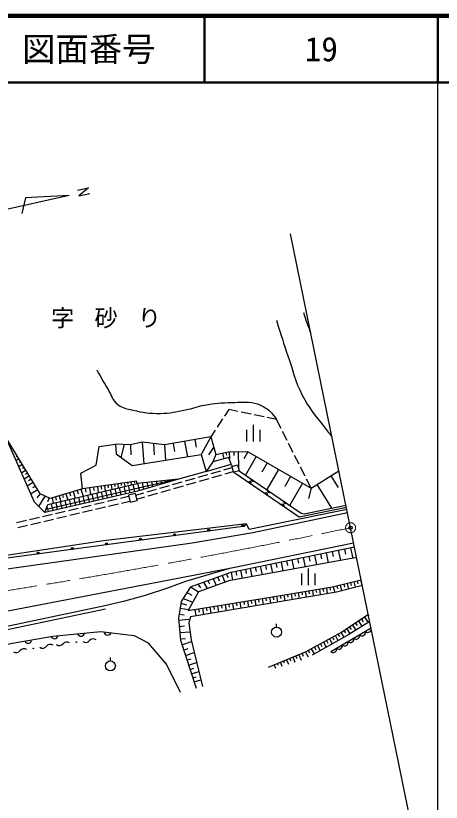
# Model space of a CAD drawing. Units: millimetres at full size, sheet at 1:1000; details may follow other scales. Extents: x 40000 to 680000, y 20000 to 380000.
# Drawn here: x 515647 to 579500, y 262039 to 380000 of the extents above; entities that cross this region are included whole.
import ezdxf
from ezdxf.enums import TextEntityAlignment as Align

# ---------------------------------------------------------------- set-up
doc = ezdxf.new("R2010")
doc.units = ezdxf.units.MM
doc.header["$LTSCALE"] = 1000
doc.header["$PDMODE"] = 32
doc.header["$PDSIZE"] = 500
doc.linetypes.add('CHAIN', pattern=[18.5, 12, -1.5, 3.5, -1.5])
for name, color, linetype, lineweight in [('M-BGD', 7, 'Continuous', 25), ('M-BMK', 2, 'CHAIN', 13), ('M-BMK-OTRS', 5, 'Continuous', 25), ('M-BMK-SRVR', 3, 'Continuous', 25), ('M-STR-STRC', 7, 'Continuous', 25), ('M-TTL', 2, 'Continuous', 140), ('M-TTL-BAND', 7, 'Continuous', 25), ('M-TTL-LINE', 7, 'Continuous', 50)]:
    doc.layers.add(name, color=color, linetype=linetype, lineweight=lineweight)
for name, color, linetype in [('M-BMK-HTXT', 7, 'Continuous'), ('M-OTRS', 6, 'Continuous'), ('M-TTL-TXT', 7, 'Continuous')]:
    doc.layers.add(name, color=color, linetype=linetype)
doc.styles.add('ＭＳ ゴシック', font='')
doc.styles.get('ＭＳ ゴシック').set_extended_font_data('MS Gothic')

msp = doc.modelspace()

# ---------------------------------------------------------------- hatches: boundary and pattern name
at = {"layer": 'M-BGD'}
h = msp.add_hatch(dxfattribs=at)
h.set_pattern_fill('USER', color=256, style=0, pattern_type=2)
h.set_pattern_definition([(12.9303, (524556, 307013), (-156.636, 682.25), []), (102.9303, (524556, 307013), (-682.25, -156.636), [])])
h.paths.add_polyline_path([(520454, 306689), (533856, 309864), (540066, 310496), (533939, 308715), (520034, 305519)])

# ---------------------------------------------------------------- linework, layer by layer
for p, q in [((547610, 320967), (546955, 319954)), ((548997, 320669), (547610, 320967)), ((550952, 320249), (549485, 320564)), ((552908, 319829), (551441, 320144)), ((554783, 319427), (553396, 319724)), ((546683, 319534), (545869, 318275)), ((551313, 316133), (551313, 318633)), ((555460, 318081), (554783, 319427)), ((545597, 317855), (544942, 316842)), ((550313, 316133), (550313, 317883)), ((552313, 316133), (552313, 317883)), ((556359, 316294), (555685, 317634)), ((519333, 308278), (514055, 316955)), ((514055, 316955), (518400, 307078)), ((544942, 316842), (537947, 315638)), ((540965, 316157), (541444, 313856)), ((542545, 316429), (542744, 315274)), ((544942, 316842), (543497, 314182)), ((544942, 316842), (545695, 314182)), ((527695, 312600), (528161, 315395)), ((528161, 315395), (530634, 315731)), ((532880, 315633), (530634, 315731)), ((530634, 315731), (530699, 314276)), ((531901, 315676), (531439, 313741)), ((534643, 316039), (532880, 315633)), ((532880, 315633), (532930, 314128)), ((537947, 315638), (534643, 316039)), ((534643, 316039), (534862, 312809)), ((536344, 315832), (536438, 314139)), ((537947, 315638), (538131, 313329)), ((539263, 315864), (539470, 314663)), ((545370, 315328), (544569, 314162)), ((557258, 314507), (556584, 315847)), ((515874, 313965), (515704, 313861)), ((530699, 314276), (533111, 312531)), ((533111, 312531), (543497, 314182)), ((543497, 314182), (544224, 311661)), ((545695, 314182), (545223, 313091)), ((545695, 314182), (547531, 314585)), ((546672, 314396), (546858, 313547)), ((547181, 314508), (547275, 314083)), ((547531, 314585), (550443, 314623)), ((547695, 314587), (547710, 313474)), ((548363, 314596), (548370, 314039)), ((549031, 314605), (549063, 312185)), ((550478, 314603), (549874, 313555)), ((551736, 313879), (550140, 311109)), ((550443, 314623), (559958, 309141)), ((558157, 312721), (557483, 314061)), ((516134, 313538), (515680, 313261)), ((516654, 312683), (516086, 312338)), ((516394, 313110), (516167, 312972)), ((525429, 311387), (527695, 312600)), ((545223, 313091), (544224, 311661)), ((544224, 311661), (547972, 312742)), ((547607, 313755), (545223, 313091)), ((547972, 312742), (547607, 313755)), ((547972, 312742), (548103, 312388)), ((548103, 312388), (548942, 312621)), ((548942, 312621), (549181, 311762)), ((553398, 312921), (552600, 311536)), ((517173, 311829), (516492, 311415)), ((516913, 312256), (516630, 312083)), ((544224, 311661), (540066, 310496)), ((544963, 311357), (546405, 311771)), ((546885, 311908), (548096, 312255)), ((547059, 311303), (548269, 311650)), ((548342, 311529), (548103, 312388)), ((549181, 311762), (548342, 311529)), ((548387, 311541), (558187, 304859)), ((549182, 311762), (558493, 305413)), ((555060, 311963), (553318, 308941)), ((559056, 310934), (558382, 312274)), ((559958, 309141), (564137, 311762)), ((517693, 310975), (516898, 310491)), ((517433, 311402), (517093, 311195)), ((517983, 310498), (517586, 310256)), ((525670, 309048), (525429, 311387)), ((540066, 310496), (533856, 309864)), ((540066, 310496), (533939, 308715)), ((541117, 310255), (542559, 310669)), ((543040, 310806), (544482, 311220)), ((543214, 310201), (544656, 310614)), ((545136, 310752), (546578, 311165)), ((556873, 310919), (556002, 309408)), ((559958, 309141), (559280, 310488)), ((562915, 310996), (564018, 309238)), ((518273, 310021), (517352, 309460)), ((518609, 309468), (518149, 309188)), ((520454, 306689), (533856, 309864)), ((533794, 310212), (525670, 309048)), ((526074, 309106), (526151, 308571)), ((526717, 309198), (526859, 308206)), ((527312, 309284), (527383, 308787)), ((527908, 309369), (528034, 308485)), ((528438, 309445), (528501, 309003)), ((528969, 309521), (529082, 308733)), ((529464, 309592), (529520, 309198)), ((529959, 309662), (530059, 308964)), ((530454, 309733), (530504, 309384)), ((530949, 309804), (531036, 309196)), ((531444, 309875), (531487, 309571)), ((531938, 309946), (532013, 309427)), ((532433, 310017), (532471, 309757)), ((532928, 310088), (532990, 309659)), ((533423, 310159), (533454, 309944)), ((533856, 309864), (533794, 310212)), ((537272, 309153), (538714, 309567)), ((539195, 309704), (540637, 310118)), ((539368, 309099), (540810, 309512)), ((541291, 309650), (542733, 310063)), ((558686, 309874), (556786, 306576)), ((559958, 309141), (559594, 307603)), ((560805, 309673), (563011, 306156)), ((518946, 308915), (517877, 308265)), ((519337, 308276), (518825, 307721)), ((520023, 307971), (519089, 306420)), ((520820, 307617), (519333, 308278)), ((533939, 308715), (520034, 305519)), ((525670, 309048), (520820, 307617)), ((522142, 308007), (522396, 307149)), ((522657, 308159), (522784, 307730)), ((523172, 308311), (523442, 307397)), ((523721, 308473), (523856, 308016)), ((524270, 308635), (524557, 307661)), ((524854, 308808), (524998, 308321)), ((525439, 308980), (525745, 307942)), ((531362, 307641), (532581, 307928)), ((533603, 308351), (532546, 308102)), ((532546, 308102), (532795, 307047)), ((533851, 307296), (533603, 308351)), ((533659, 308118), (534869, 308464)), ((535350, 308602), (536792, 309015)), ((535523, 307997), (536965, 308410)), ((537446, 308548), (538888, 308961)), ((518400, 307078), (520034, 305519)), ((520658, 307689), (520412, 307104)), ((521106, 307701), (521270, 306882)), ((521597, 307846), (521720, 307357)), ((527468, 306727), (528928, 307070)), ((529415, 307184), (530875, 307527)), ((529583, 306453), (531044, 306796)), ((531530, 306911), (532752, 307198)), ((532795, 307047), (533851, 307296)), ((533832, 307512), (535043, 307859)), ((520034, 305519), (520454, 306689)), ((521626, 305355), (523087, 305698)), ((523574, 305812), (525034, 306155)), ((525521, 306270), (526981, 306613)), ((525689, 305539), (527149, 305882)), ((527636, 305996), (529097, 306339)), ((565325, 305965), (550662, 302943)), ((558187, 304859), (565255, 306310)), ((558925, 305316), (565194, 306604)), ((517732, 304441), (519193, 304784)), ((519679, 304898), (521140, 305241)), ((519848, 304167), (521308, 304510)), ((521795, 304624), (523255, 304967)), ((523742, 305082), (525202, 305425)), ((558493, 305413), (558925, 305316)), ((549731, 303383), (513939, 298589)), ((515785, 303983), (517246, 304326)), ((515954, 303253), (517414, 303596)), ((517901, 303710), (519361, 304053)), ((550274, 303802), (528816, 301260)), ((549830, 303396), (549731, 303383)), ((549909, 303406), (549830, 303396)), ((549976, 303436), (549909, 303406)), ((550022, 303472), (549976, 303436)), ((550064, 303528), (550022, 303472)), ((550088, 303582), (550064, 303528)), ((550099, 303644), (550088, 303582)), ((550094, 303683), (550099, 303644)), ((550662, 302943), (550274, 303802)), ((528816, 301260), (510734, 298512)), ((547954, 296532), (566480, 300330)), ((563136, 299644), (563291, 298892)), ((564039, 299829), (564356, 298284)), ((564966, 300019), (565125, 299247)), ((565893, 300209), (566218, 298623)), ((557927, 298577), (558070, 297881)), ((558762, 298748), (559054, 297320)), ((559618, 298923), (559765, 298209)), ((560475, 299099), (560775, 297633)), ((561354, 299279), (561504, 298546)), ((562234, 299459), (562542, 297954)), ((551592, 297278), (551721, 296652)), ((552343, 297432), (552607, 296147)), ((553114, 297590), (553246, 296947)), ((553885, 297748), (554155, 296429)), ((554676, 297910), (554812, 297251)), ((555468, 298072), (555746, 296718)), ((556281, 298239), (556419, 297562)), ((557093, 298406), (557378, 297015)), ((541872, 294369), (547954, 296532)), ((547280, 296292), (547454, 295768)), ((547954, 296532), (548197, 295345)), ((548666, 296678), (548788, 296085)), ((549379, 296824), (549629, 295605)), ((550110, 296974), (550235, 296365)), ((550841, 297124), (551098, 295873)), ((558584, 294589), (558584, 296339)), ((559584, 294589), (559584, 297089)), ((560584, 294589), (560584, 296339)), ((543798, 295054), (544375, 294077)), ((544468, 295292), (544719, 294805)), ((545294, 295586), (545716, 294557)), ((545950, 295819), (546184, 295266)), ((546606, 296053), (547036, 295031)), ((565883, 294984), (565986, 294561)), ((566391, 295108), (566592, 294281)), ((566887, 295228), (566988, 294815)), ((567383, 295349), (567580, 294542)), ((541872, 294369), (543097, 293619)), ((542965, 294757), (543349, 294196)), ((559624, 293748), (559696, 293307)), ((560154, 293835), (560297, 292956)), ((560681, 293921), (560753, 293481)), ((561209, 294007), (561351, 293133)), ((561733, 294092), (561804, 293655)), ((562258, 294178), (562400, 293308)), ((562779, 294263), (562850, 293828)), ((563300, 294356), (563509, 293494)), ((563817, 294482), (563921, 294051)), ((564334, 294608), (564545, 293740)), ((564854, 294734), (564960, 294300)), ((565375, 294861), (565581, 294014)), ((540759, 292622), (542208, 292028)), ((541305, 293479), (542051, 293115)), ((552614, 292604), (552763, 291693)), ((553161, 292694), (553236, 292238)), ((553709, 292783), (553857, 291876)), ((554253, 292872), (554327, 292418)), ((554797, 292960), (554944, 292058)), ((555338, 293049), (555412, 292598)), ((555880, 293137), (556026, 292240)), ((556418, 293225), (556491, 292776)), ((556957, 293313), (557102, 292420)), ((557492, 293400), (557565, 292954)), ((558028, 293488), (558173, 292600)), ((558561, 293575), (558633, 293131)), ((559094, 293662), (559238, 292778)), ((540422, 291917), (541289, 291660)), ((545360, 291420), (545437, 290947)), ((545928, 291513), (546081, 290572)), ((546492, 291605), (546569, 291135)), ((547057, 291697), (547210, 290761)), ((547618, 291789), (547695, 291321)), ((548180, 291881), (548332, 290950)), ((548739, 291972), (548815, 291506)), ((549297, 292063), (549449, 291137)), ((549853, 292154), (549929, 291691)), ((550409, 292244), (550559, 291323)), ((550962, 292335), (551037, 291874)), ((551515, 292425), (551664, 291508)), ((552065, 292515), (552139, 292056)), ((506942, 286425), (529138, 291050)), ((540172, 290246), (540917, 290135)), ((540306, 291139), (541603, 290945)), ((542505, 290954), (542661, 289999)), ((543078, 291048), (543156, 290570)), ((543652, 291142), (543807, 290191)), ((544222, 291235), (544300, 290759)), ((544793, 291328), (544947, 290382)), ((540106, 289350), (541606, 289475)), ((567076, 289201), (567589, 288429)), ((567539, 289509), (567796, 289123)), ((568002, 289818), (568536, 289016)), ((568483, 290137), (568608, 289950)), ((540184, 288413), (540964, 288478)), ((554788, 288315), (554788, 288815)), ((562916, 284660), (568970, 288184)), ((565324, 288037), (565800, 287320)), ((565754, 288322), (565992, 287964)), ((566184, 288608), (566678, 287864)), ((566630, 288905), (566877, 288533)), ((540261, 287476), (541823, 287606)), ((563168, 286776), (563367, 286410)), ((563607, 287015), (563998, 286296)), ((564047, 287253), (564242, 286894)), ((564486, 287492), (564869, 286787)), ((564908, 287760), (565130, 287426)), ((540338, 286552), (541108, 286616)), ((540578, 285662), (542045, 286146)), ((560922, 285556), (561334, 284796)), ((561378, 285804), (561584, 285424)), ((561834, 286051), (562239, 285305)), ((562281, 286294), (562484, 285921)), ((562729, 286537), (563126, 285805)), ((540842, 284862), (541508, 285082)), ((541106, 284063), (542438, 284503)), ((558624, 284364), (558792, 283961)), ((559106, 284570), (559507, 283831)), ((559549, 284811), (559750, 284441)), ((559993, 285051), (560413, 284277)), ((560457, 285304), (560667, 284917)), ((529845, 283241), (529845, 283741)), ((541346, 283337), (541951, 283537)), ((555831, 283203), (555946, 282929)), ((556293, 283395), (556561, 282750)), ((556755, 283587), (556889, 283264)), ((557216, 283779), (557525, 283038)), ((557678, 283971), (557832, 283600)), ((558140, 284163), (558475, 283356)), ((541586, 282611), (542796, 283011)), ((541804, 281952), (542353, 282133)), ((554446, 282628), (554635, 282174)), ((554908, 282820), (555002, 282593)), ((555370, 283012), (555598, 282462)), ((542021, 281293), (543120, 281656)), ((542219, 280694), (542718, 280859)), ((542417, 280096), (543414, 280425))]:
    msp.add_line(p, q, dxfattribs=at)
for points in [[(566808, 298731), (547619, 295240), (543097, 293619), (541518, 290793), (554194, 292862), (563198, 294332), (567496, 295376)], [(541872, 294369), (540457, 292147), (540082, 289641), (540356, 286334), (542731, 279146)], [(567662, 294563), (563800, 293543), (541858, 289864), (541641, 288946), (541989, 286382), (543660, 279398)], [(568559, 290188), (564592, 287549), (559067, 284549), (553523, 282244)], [(568770, 289161), (565640, 287221), (560123, 284114)], [(460351, 268729), (467597, 272065), (475140, 275250), (484551, 278220), (493589, 280615), (506817, 284050), (514876, 285834), (521191, 286939), (528425, 287629), (533374, 287068)], [(540374, 278507), (538251, 282736), (535557, 285925), (533374, 287068)]]:
    msp.add_lwpolyline(points, dxfattribs=at)
for centre, radius in [((549711, 303531), 150), ((549711, 303531), 90), ((549711, 303531), 30), ((539485, 302162), 150), ((539485, 302162), 90), ((539485, 302162), 30), ((544598, 302846), 150), ((544598, 302846), 90), ((544598, 302846), 30), ((529258, 300792), 150), ((529258, 300792), 90), ((529258, 300792), 30), ((534372, 301477), 150), ((534372, 301477), 90), ((534372, 301477), 30), ((524145, 300107), 150), ((524145, 300107), 90), ((524145, 300107), 30), ((519032, 299422), 150), ((519032, 299422), 90), ((519032, 299422), 30), ((554788, 287565), 750), ((524730, 286045), 50), ((518282, 285114), 50), ((529845, 282491), 750)]:
    msp.add_circle(centre, radius, dxfattribs=at)
for centre, radius, start, end in [((551183, 310465), 256, 158.39065, 313.02988), ((550720, 309882), 256, 338.39065, 133.02988), ((553199, 308192), 256, 338.39065, 133.02988), ((553662, 308775), 256, 158.39065, 313.02988), ((555677, 306502), 256, 338.39065, 133.02988), ((556140, 307085), 256, 158.39065, 313.02988), ((568481, 288030), 513, 222.91843, 17.47895), ((521464, 287078), 512, 198.13123, 352.77046), ((525446, 287458), 512, 198.13123, 352.77046), ((529449, 287626), 512, 186.21031, 340.84955), ((565886, 286520), 513, 222.91843, 17.47895), ((566751, 287023), 513, 222.91843, 17.47895), ((567616, 287526), 513, 222.91843, 17.47895), ((517512, 286409), 512, 202.61069, 357.24992), ((520834, 285010), 725, 55.91824, 143.12388), ((522186, 286275), 725, 233.08779, 320.29343), ((523301, 285349), 725, 53.08779, 140.29343), ((526159, 286742), 725, 233.08779, 320.29343), ((527274, 285815), 725, 53.08779, 140.29343), ((564156, 285513), 513, 222.91843, 17.47895), ((565021, 286016), 513, 222.91843, 17.47895), ((515729, 285218), 725, 235.91824, 323.12388), ((516889, 284348), 725, 55.91824, 143.12388), ((519674, 285880), 725, 235.91824, 323.12388), ((563292, 285010), 513, 222.91843, 17.47895)]:
    msp.add_arc(centre, radius, start, end, dxfattribs=at)
msp.add_open_spline([(558806, 335490), (559300, 334004), (559453, 333591), (559906, 332403)], degree=3, dxfattribs=at)
for points, knots in [([(554770, 334354), (555566, 331757), (555781, 331067), (556493, 328981), (557282, 326666), (557531, 325278), (558643, 323100), (559667, 321094), (560551, 320146), (561904, 318346), (562341, 317765), (562718, 317299), (563091, 316863)], [0, 0, 0, 0, 1, 1, 1, 2, 2, 2, 3, 3, 3, 4, 4, 4, 4]), ([(527818, 326908), (528591, 325475), (528797, 325074), (529499, 323942), (530050, 323055), (530141, 322345), (530970, 321709), (531708, 321142), (532289, 321069), (533195, 320853), (534784, 320475), (535716, 320331), (537349, 320363), (538841, 320391), (539669, 320596), (541132, 320887), (542263, 321111), (542860, 321402), (543994, 321609), (545560, 321895), (546461, 321942), (548052, 321987), (549388, 322025), (550164, 322168), (551472, 321894), (552143, 321754), (552504, 321568), (553087, 321208), (553904, 320704), (554152, 320286), (554783, 319427)], [0, 0, 0, 0, 1, 1, 1, 2, 2, 2, 3, 3, 3, 4, 4, 4, 5, 5, 5, 6, 6, 6, 7, 7, 7, 8, 8, 8, 9, 9, 9, 10, 10, 10, 10])]:
    msp.add_open_spline(points, degree=3, knots=knots, dxfattribs=at)
at = {"layer": 'M-BMK'}
msp.add_circle((565891, 303207), 750, dxfattribs=at)
msp.add_arc((344555, 1367065), 1086638, 278.59504, 281.75272, dxfattribs=at)
at = {"layer": 'M-BMK-OTRS'}
for p, q in [((565891, 303207), (556854, 347290)), ((574927, 259124), (565891, 303207))]:
    msp.add_line(p, q, dxfattribs=at)
at = {"layer": 'M-BMK-SRVR'}
for p, q in [((524933, 353825), (526555, 354188)), ((526555, 354188), (525116, 352982)), ((523667, 353060), (497384, 347176)), ((523667, 353060), (517124, 352699)), ((525116, 352982), (526743, 353355)), ((517124, 352699), (516543, 350361))]:
    msp.add_line(p, q, dxfattribs=at)
at = {"layer": 'M-OTRS'}
msp.add_point((565891, 303207), dxfattribs=at)
at = {"layer": 'M-STR-STRC'}
for p, q in [((565431, 305447), (551210, 302469)), ((551210, 302469), (542105, 300913)), ((542105, 300913), (489327, 293448)), ((547762, 297156), (566350, 300967)), ((507530, 289436), (547762, 297156)), ((541180, 295187), (547762, 297156)), ((538458, 294196), (541180, 295187)), ((535103, 293107), (538458, 294196)), ((532029, 292246), (535103, 293107)), ((506834, 286913), (529036, 291539)), ((529036, 291539), (532029, 292246))]:
    msp.add_line(p, q, dxfattribs=at)
at = {"layer": 'M-TTL'}
msp.add_line((680000, 380000), (40000, 380000), dxfattribs=at)
at = {"layer": 'M-TTL-BAND'}
msp.add_line((579000, 20000), (579000, 370000), dxfattribs=at)
at = {"layer": 'M-TTL-LINE'}
for p, q in [((543997, 380000), (543997, 370000)), ((579000, 380000), (579000, 370000)), ((40000, 370000), (680000, 370000))]:
    msp.add_line(p, q, dxfattribs=at)

# ---------------------------------------------------------------- texts
at = {"layer": 'M-BMK-HTXT', "insert": (530708, 334534), "char_height": 2566, "attachment_point": 5, "style": 'ＭＳ ゴシック'}
msp.add_mtext('\\T1.86;字砂り', dxfattribs=at)
at = {"layer": 'M-TTL-TXT', "style": 'ＭＳ ゴシック'}
for s, p in [('図面番号', (526622, 375000)), ('19', (561497, 375000))]:
    msp.add_text(s, height=3666, dxfattribs=at).set_placement(p, align=Align.MIDDLE_CENTER)

doc.saveas('drawing.dxf')
